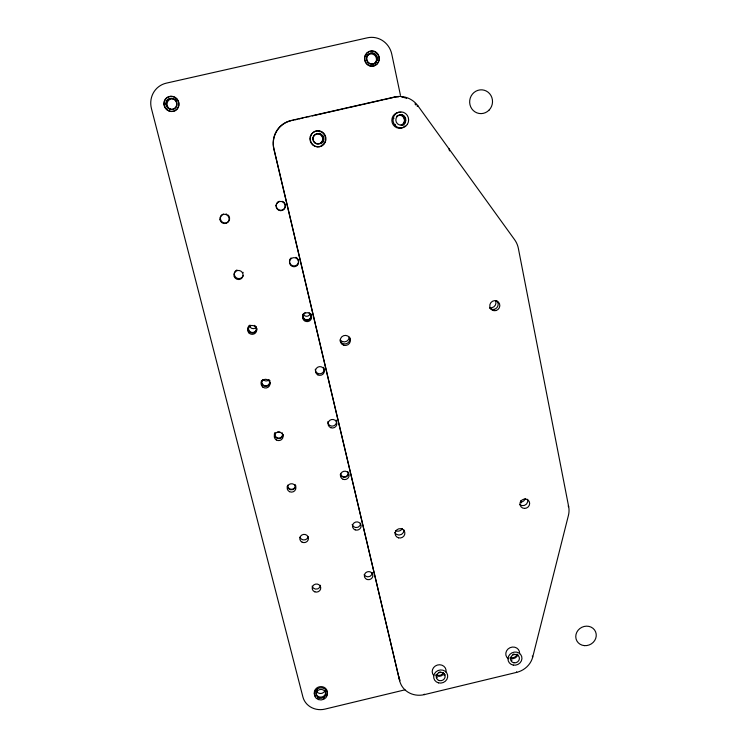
<?xml version="1.0" encoding="UTF-8"?>
<svg xmlns="http://www.w3.org/2000/svg" width="747" height="747" viewBox="0 0 747 747"><rect width="100%" height="100%" fill="white"/><g stroke="black" fill="none" stroke-linecap="round" stroke-linejoin="round"><path stroke-width="1.12" d="M532.742 656.968L568.42 515.421A21.411 20.141 -30.7 0 0 568.682 506.727L518.362 248.396A22.737 22.046 -58.3 0 0 514.608 239.703L418.04 105.981A23.764 23.036 -88.1 0 0 394.64 96.989L291.059 120.51A23.773 23.185 72.1 0 0 273.832 148.914L399.673 680.788A20.907 19.31 -16.2 0 0 424.361 694.626L516.7 672.356A20.86 19.226 -22.5 0 0 532.742 656.968L532.284 656.025M394.64 96.989L393.772 97.427A23.568 22.849 -88.3 0 1 398.506 96.877M417.171 106.27L418.04 105.981M404.986 689.826L324.992 709.099A18.432 16.994 -9.5 0 1 302.908 696.979L151.436 108.53A21.476 20.571 58 0 1 166.329 83.15L367.328 37.826A21.299 20.458 85.3 0 1 391.783 54.195L400.457 95.327M492.506 310.098L494.607 309.613M292.366 120.454L293.692 120.155M295.018 119.847L297.67 119.249M298.996 118.95L300.322 118.642M301.648 118.343L302.983 118.045M305.635 117.438L306.961 117.139M308.287 116.84L309.613 116.541M312.265 115.934L326.551 112.694M327.569 112.461L342.864 108.987M343.881 108.754L346.944 108.063M347.962 107.829L363.238 104.356M364.256 104.132L382.576 99.967M383.594 99.734L392.754 97.661M568.15 506.046L568.682 506.727M516.485 671.87L516.7 672.356M424.231 694.122L424.361 694.626M315.542 324.712L273.953 148.924A23.577 22.998 72 0 1 291.031 120.753M315.804 325.823L399.673 680.788M449.022 148.616L449.489 150.903M520.836 500.555L521.303 502.843M433.774 675.633A7.012 6.48 -17.5 0 1 437.378 665.045A7.012 6.48 -17.5 0 1 446.024 672.076M444.997 674.578A7.012 6.48 -17.5 0 1 444.091 675.662M437.312 677.641A7.012 6.48 -17.5 0 1 436.64 677.454M443.307 672.608A4.473 4.137 -17.5 0 1 436.024 674.364M508.287 658.826A7.003 6.452 -22.5 0 1 510.033 647.686A7.003 6.452 -22.5 0 1 519.613 653.746M512.134 660.096A7.003 6.452 -22.5 0 1 511.462 660.049M517.055 654.092A4.473 4.118 -22.5 0 1 510.649 657.369M405.098 125.86A7.974 7.731 -88.1 0 1 392.231 122.769A7.974 7.731 -88.1 0 1 400.831 112.405M396.433 116.373A5.089 4.94 -88.1 0 1 403.922 117.839A5.089 4.94 -88.1 0 1 401.074 125.141M513.945 653.924A5.416 4.996 -22.5 0 1 512.825 654.503M440.254 671.908A5.425 5.014 -17.5 0 1 438.685 672.384M319.585 133.246A6.163 6.004 76.7 0 1 321.201 143.91M400.224 114.58A6.163 5.976 -88.3 0 1 402.484 125.263M527.559 499.276A4.865 4.603 -29.7 0 1 519.557 504.412M496.512 300.611A5.089 4.93 -49.3 0 1 496.783 307.82A5.089 4.93 -49.3 0 1 489.593 308.063M403.978 529.94A4.874 4.631 -17.2 0 1 394.724 532.471M399.99 680.153A20.748 19.179 -16.2 0 1 398.851 676.838M401.793 97.101A23.568 22.849 -88.3 0 1 406.657 98.361M414.93 103.88A23.568 22.849 -88.3 0 1 416.004 105.084M322.751 135.431A6.209 6.06 76.7 0 1 323.759 139.894M323.218 141.687A6.209 6.06 76.7 0 1 322.919 142.247M402.297 114.73A6.209 6.023 -88.1 0 1 403.427 125.057M395.368 124.73A6.209 6.023 -88.1 0 1 394.958 124.263M393.762 118.689A6.209 6.023 -88.1 0 1 393.958 118.091M517.886 654.708A5.453 5.024 -22.5 0 1 509.715 657.958M443.989 673.383A5.462 5.042 -17.5 0 1 435.753 675.372M349.671 337.355A5.07 5.005 -14.9 0 1 346.655 343.601A5.07 5.005 -14.9 0 1 340.212 340.949M349.269 337.196A5.014 4.958 -14.8 0 1 340.146 339.792M402.316 528.54A4.827 4.594 -17.2 0 1 395.434 530.529M525.234 498.576A4.818 4.557 -29.7 0 1 520.267 502.115M495.634 300.864A5.033 4.884 -49.5 0 1 489.687 307.661M315.43 696.269A6.583 6.069 -9.5 0 1 316.551 688.155A6.583 6.069 -9.5 0 1 325.356 688.155A6.583 6.069 -9.5 0 1 326.019 696.269M324.572 697.577A6.583 6.069 -9.5 0 1 323.46 698.174M317.961 698.212A6.583 6.069 -9.5 0 1 317.363 697.922M325.234 690.779A4.818 4.445 -9.5 0 1 323.32 696.419A4.818 4.445 -9.5 0 1 317.083 695.55A4.818 4.445 -9.5 0 1 317.354 689.677M227.77 214.791A4.659 4.557 48.4 0 1 228.068 221.924A4.659 4.557 48.4 0 1 221.037 220.673A4.659 4.557 48.4 0 1 223.484 214.025M226.061 213.95A4.659 4.557 48.4 0 1 226.509 214.09M282.291 201.326A4.641 4.566 61.1 0 1 284.411 208.478A4.641 4.566 61.1 0 1 277.044 208.31A4.641 4.566 61.1 0 1 279.285 201.26M320.538 585.265A4.267 4.015 -8.7 0 1 312.134 586.134M372.314 572.557A4.258 4.015 -13.5 0 1 364.172 574.499M295.971 257.332A4.547 4.51 44 0 1 297.782 263.934A4.547 4.51 44 0 1 291.013 264.774A4.547 4.51 44 0 1 291.05 257.948M310.668 313.46A4.482 4.435 6.3 0 1 307.801 320.351A4.482 4.435 6.3 0 1 302.647 314.907M323.582 367.328A4.426 4.351 -5.9 0 1 320.715 373.696A4.426 4.351 -5.9 0 1 315.29 369.261M336.187 420.113A4.389 4.267 -9.8 0 1 332.947 426.033A4.389 4.267 -9.8 0 1 327.793 421.672M348.672 472.552A4.342 4.183 -11.7 0 1 340.258 474.541M360.624 523.245A4.295 4.099 -12.8 0 1 352.164 524.487M243.158 275.662A4.575 4.501 34.9 0 1 235.791 277.389A4.575 4.501 34.9 0 1 236.976 269.956M243.008 272.3A4.575 4.501 34.9 0 1 243.167 272.692M256.931 328.419A4.51 4.426 17.9 0 1 250.693 332.695A4.51 4.426 17.9 0 1 249.47 325.262M270.134 382.66A4.454 4.342 5.9 0 1 264.671 386.255A4.454 4.342 5.9 0 1 261.534 380.568M269.938 380.653A4.454 4.342 5.9 0 1 270.05 381.035M283.15 434.539A4.398 4.267 -0.8 0 1 277.912 438.545A4.398 4.267 -0.8 0 1 274.607 432.933M295.859 485.793A4.351 4.183 -4.7 0 1 287.203 486.26M308.194 536.832A4.314 4.099 -7.1 0 1 299.93 537.233M170.736 109.454A5.574 5.341 58 0 1 168.094 100.882A5.574 5.341 58 0 1 176.824 101.228M366.45 56.884A5.528 5.313 85.2 0 1 375.237 55.801A5.528 5.313 85.2 0 1 372.828 64.644M325.104 690.536A4.79 4.417 -9.5 0 1 316.448 691.386M254.475 325.337A3.94 3.875 17.9 0 1 255.409 331.201A3.94 3.875 17.9 0 1 249.395 331.061A3.94 3.875 17.9 0 1 250.478 325.244M256.482 326.897A3.866 3.791 18.7 0 1 249.377 325.421M268.911 379.859A3.894 3.8 5.9 0 1 268.285 384.92A3.894 3.8 5.9 0 1 263.065 384.808A3.894 3.8 5.9 0 1 262.627 379.719M268.985 379.793A3.81 3.726 6.4 0 1 263.327 379.663M309.053 312.694A3.922 3.884 6.3 0 1 309.93 318.567A3.922 3.884 6.3 0 1 303.945 318.418A3.922 3.884 6.3 0 1 305.075 312.591M310.332 313.46A3.838 3.8 7.6 0 1 303.095 314.048M282.273 432.84A3.847 3.726 -0.8 0 1 278.696 438.087A3.847 3.726 -0.8 0 1 275.269 432.756M279.836 432.083A3.772 3.66 -0.5 0 1 277.688 431.971M295.121 484.448A3.81 3.66 -4.7 0 1 291.853 489.276A3.81 3.66 -4.7 0 1 287.744 485.139M347.859 471.674A3.8 3.66 -11.7 0 1 345.226 476.735A3.8 3.66 -11.7 0 1 340.585 473.393M438.48 682.861A7.087 6.536 -17.5 0 0 447.565 674.868A7.087 6.536 -17.5 0 0 435.987 671.824A7.087 6.536 -17.5 0 0 438.48 682.861M439.283 680.573A4.519 4.174 -17.5 0 0 445.072 675.465A4.519 4.174 -17.5 0 0 437.677 673.523A4.519 4.174 -17.5 0 0 439.283 680.573M513.301 665.11A7.068 6.508 -22.5 0 0 521.677 656.417A7.068 6.508 -22.5 0 0 509.912 654.344A7.068 6.508 -22.5 0 0 513.301 665.11M513.908 662.776A4.51 4.155 -22.5 0 0 519.249 657.22A4.51 4.155 -22.5 0 0 511.742 655.903A4.51 4.155 -22.5 0 0 513.908 662.776M310.556 136.356A8.068 7.862 76.8 0 0 319.884 146.645A8.068 7.862 76.8 0 0 323.834 133.33A8.068 7.862 76.8 0 0 310.556 136.356M313.282 137.243A5.145 5.024 76.8 0 0 319.24 143.807A5.145 5.024 76.8 0 0 321.761 135.31A5.145 5.024 76.8 0 0 313.282 137.243M310.304 136.514A7.974 7.778 76.7 0 0 319.539 146.683A7.974 7.778 76.7 0 0 323.442 133.517A7.974 7.778 76.7 0 0 310.304 136.514M313.002 137.383A5.089 4.968 76.7 0 0 318.894 143.872A5.089 4.968 76.7 0 0 321.387 135.478A5.089 4.968 76.7 0 0 313.002 137.383M407.33 124.404A8.068 7.815 -88 0 0 401.326 111.891A8.068 7.815 -88 0 0 393.818 123.535A8.068 7.815 -88 0 0 407.33 124.404M404.977 122.797A5.145 4.996 -88 0 0 401.148 114.814A5.145 4.996 -88 0 0 396.349 122.247A5.145 4.996 -88 0 0 404.977 122.797M584.369 645.623A10.421 9.571 -27.1 0 0 595.592 631.822A10.421 9.571 -27.1 0 0 578.057 630.291A10.421 9.571 -27.1 0 0 584.369 645.623M489.052 110.126A11.915 11.42 -79.2 0 0 484.224 90.228A11.915 11.42 -79.2 0 0 469.994 104.785A11.915 11.42 -79.2 0 0 489.052 110.126M496.064 310.537A5.126 4.968 -49.1 0 0 498.398 302.031A5.126 4.968 -49.1 0 0 489.948 304.477A5.126 4.968 -49.1 0 0 496.064 310.537M343.807 345.263A5.108 5.042 -15 0 0 350.287 339.287A5.108 5.042 -15 0 0 341.846 336.757A5.108 5.042 -15 0 0 343.807 345.263M398.496 537.84A4.912 4.669 -17.2 0 0 404.771 532.2A4.912 4.669 -17.2 0 0 396.694 529.959A4.912 4.669 -17.2 0 0 398.496 537.84M524.562 508.418A4.912 4.631 -29.6 0 0 529.137 501.377A4.912 4.631 -29.6 0 0 520.762 501.349A4.912 4.631 -29.6 0 0 524.562 508.418M365.544 54.867A7.629 7.321 85.3 0 0 372.295 66.1A7.629 7.321 85.3 0 0 378.225 54.466A7.629 7.321 85.3 0 0 365.544 54.867M367.281 55.838A5.584 5.36 85.3 0 0 372.221 64.055A5.584 5.36 85.3 0 0 376.563 55.539A5.584 5.36 85.3 0 0 367.281 55.838M365.348 55.101A7.61 7.311 85.3 0 0 372.09 66.306A7.61 7.311 85.3 0 0 378.001 54.699A7.61 7.311 85.3 0 0 365.348 55.101M367.085 56.072A5.565 5.35 85.3 0 0 372.015 64.27A5.565 5.35 85.3 0 0 376.348 55.773A5.565 5.35 85.3 0 0 367.085 56.072M163.854 103.628A7.694 7.367 58 0 0 175.106 110.528A7.694 7.367 58 0 0 174.975 97.371A7.694 7.367 58 0 0 163.854 103.628M165.853 103.684A5.631 5.388 58 0 0 174.088 108.745A5.631 5.388 58 0 0 173.995 99.108A5.631 5.388 58 0 0 165.853 103.684M164.153 103.74A7.675 7.349 58 0 0 175.386 110.631A7.675 7.349 58 0 0 175.256 97.502A7.675 7.349 58 0 0 164.153 103.74M166.151 103.805A5.612 5.378 58 0 0 174.368 108.847A5.612 5.378 58 0 0 174.275 99.239A5.612 5.378 58 0 0 166.151 103.805M318.418 699.566A6.592 6.079 -9.6 0 0 327.419 692.861A6.592 6.079 -9.6 0 0 316.849 689.154A6.592 6.079 -9.6 0 0 318.418 699.566M319.09 698.043A4.827 4.454 -9.6 0 0 325.673 693.132A4.827 4.454 -9.6 0 0 317.942 690.415A4.827 4.454 -9.6 0 0 319.09 698.043M220.001 219.73A4.697 4.594 48.2 0 0 227.611 222.466A4.697 4.594 48.2 0 0 226.024 214.538A4.697 4.594 48.2 0 0 220.001 219.73M276.11 205.509A4.669 4.594 61 0 0 282.571 210.327A4.669 4.594 61 0 0 283.402 202.325A4.669 4.594 61 0 0 276.11 205.509M314.861 591.839A4.295 4.043 -8.8 0 0 320.715 587.422A4.295 4.043 -8.8 0 0 313.824 584.91A4.295 4.043 -8.8 0 0 314.861 591.839M367.328 579.541A4.286 4.043 -13.5 0 0 372.772 574.658A4.286 4.043 -13.5 0 0 365.713 572.734A4.286 4.043 -13.5 0 0 367.328 579.541M289.677 263.458A4.575 4.547 43.5 0 0 297.362 265.353A4.575 4.547 43.5 0 0 295.112 257.762A4.575 4.547 43.5 0 0 289.677 263.458M304.318 320.659A4.51 4.473 5.9 0 0 311.583 317.811A4.51 4.473 5.9 0 0 305.458 313.002A4.51 4.473 5.9 0 0 304.318 320.659M317.877 374.882A4.463 4.379 -6.1 0 0 324.385 370.773A4.463 4.379 -6.1 0 0 317.522 367.309A4.463 4.379 -6.1 0 0 317.877 374.882M330.8 427.714A4.417 4.295 -9.9 0 0 336.841 423.091A4.417 4.295 -9.9 0 0 329.763 420.356A4.417 4.295 -9.9 0 0 330.8 427.714M343.106 479.303A4.37 4.202 -11.7 0 0 349.082 474.756A4.37 4.202 -11.7 0 0 342.089 472.095A4.37 4.202 -11.7 0 0 343.106 479.303M355.152 529.866A4.323 4.118 -12.8 0 0 361.081 525.384A4.323 4.118 -12.8 0 0 354.171 522.797A4.323 4.118 -12.8 0 0 355.152 529.866M234.287 276.698A4.613 4.529 34.6 0 0 242.168 277.791A4.613 4.529 34.6 0 0 239.068 270.47A4.613 4.529 34.6 0 0 234.287 276.698M248.742 332.76A4.538 4.454 17.6 0 0 256.454 331.416A4.538 4.454 17.6 0 0 251.347 325.496A4.538 4.454 17.6 0 0 248.742 332.76M262.813 387.095A4.482 4.379 5.7 0 0 270.003 384.285A4.482 4.379 5.7 0 0 263.887 379.588A4.482 4.379 5.7 0 0 262.813 387.095M276.306 439.946A4.435 4.295 -0.9 0 0 283.113 436.509A4.435 4.295 -0.9 0 0 276.633 432.522A4.435 4.295 -0.9 0 0 276.306 439.946M289.537 491.685A4.389 4.211 -4.7 0 0 295.905 487.688A4.389 4.211 -4.7 0 0 289.154 484.411A4.389 4.211 -4.7 0 0 289.537 491.685M302.143 542.191A4.342 4.127 -7.1 0 0 308.455 538.242A4.342 4.127 -7.1 0 0 301.779 535.057A4.342 4.127 -7.1 0 0 302.143 542.191"/></g></svg>
